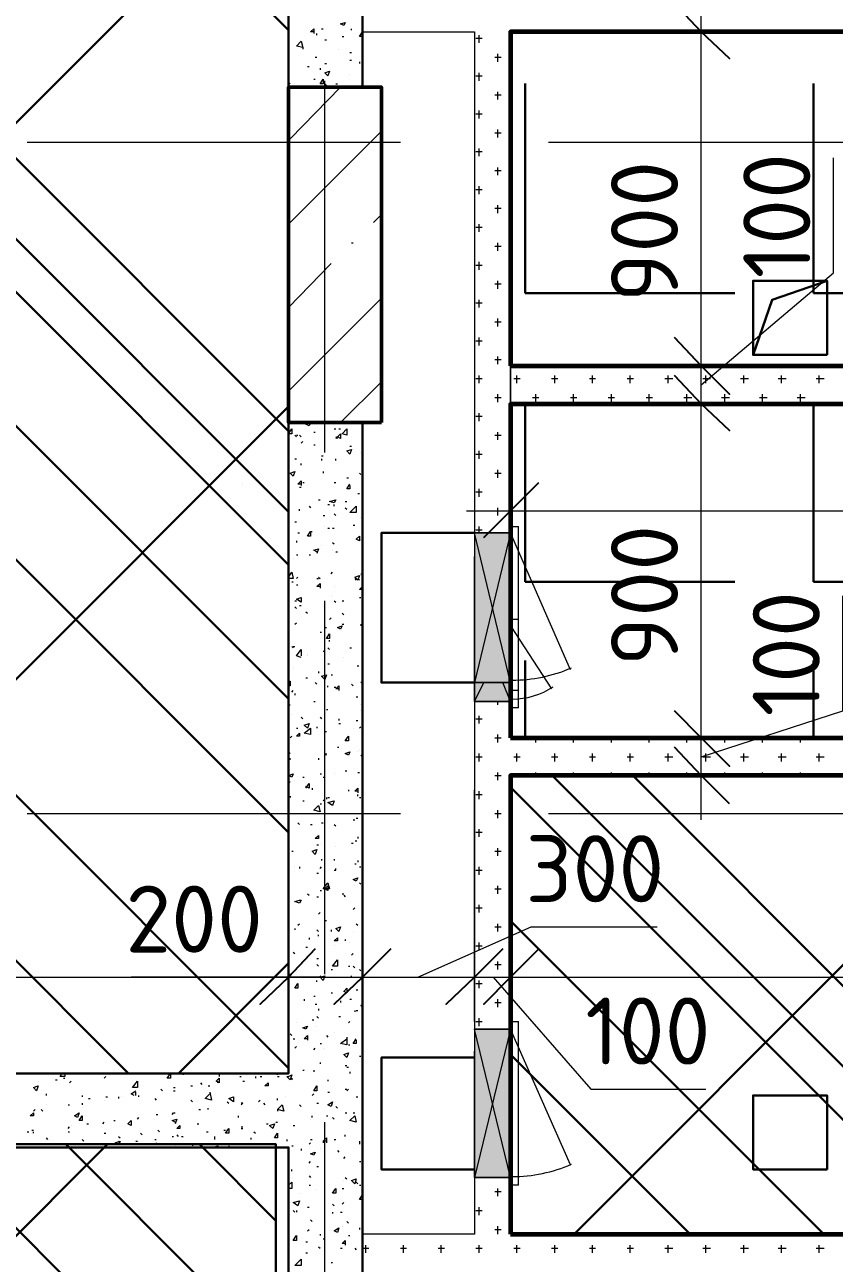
# Model space of a CAD drawing. Header units: millimetres. Extents: x -84737 to 172119, y -43083 to 59399.
# Drawn here: x 41299 to 43475, y 51668 to 54995 of the extents above; entities that cross this region are included whole.
import ezdxf

# ---------------------------------------------------------------- set-up
doc = ezdxf.new("R2010")
doc.units = ezdxf.units.MM
for name, color, linetype, lineweight in [('10) Плитка КР-3 300х300', 40, 'Continuous', 30), ('14) Плитка стены СТ-5.1', 3, 'Continuous', 60), ('19) Краска ПТ-5 потолок', 161, 'Continuous', 30), ('22) Шпакл. баз. фин. Потолок', 102, 'Continuous', 30), ('4) Плинтус ПЛ-3', 3, 'Continuous', 30)]:
    doc.layers.add(name, color=color, linetype=linetype, lineweight=lineweight)
for name, color, linetype in [('PDF _Несущие колонны', 7, 'Continuous'), ('PDF _Обобщенные модели', 7, 'Continuous'), ('PDF _Обозначения', 7, 'Continuous'), ('PDF _Окна', 7, 'Continuous'), ('PDF _Оси', 7, 'Continuous'), ('PDF _Перекрытия', 7, 'Continuous'), ('PDF _Размеры-100', 7, 'Continuous'), ('PDF _Стены', 7, 'Continuous'), ('PDF _Текст', 7, 'Continuous'), ('PDF _Элементы узлов', 7, 'Continuous')]:
    doc.layers.add(name, color=color, linetype=linetype)
doc.styles.add('PDF ISOCPEUR', font='isocpeur.ttf')

msp = doc.modelspace()

# ---------------------------------------------------------------- hatches: boundary and pattern name
at = {"layer": '10) Плитка КР-3 300х300'}
h = msp.add_hatch(dxfattribs=at)
h.set_pattern_fill('ANGLE', color=256, scale=111)
h.set_pattern_definition([(0, (0, 0), (0, 775.335), [563.88, -211.455]), (90, (0, 0), (-775.335, 5e-14), [563.88, -211.455])])
h.paths.add_polyline_path([(50846.7, 49168.5), (50486.9, 49168.5), (50486.9, 49930.4), (49758.8, 49930.4), (49758.8, 49130.4), (49225.4, 49130.4), (49225.4, 49930.4), (48107.8, 49930.4), (48107.8, 49778.1), (47307.8, 49778.1), (47307.8, 48110.2), (50846.7, 48110.2)])
h.paths.add_polyline_path([(50516.5, 54578.5), (47646.4, 54578.5), (47646.4, 53079.9), (50516.5, 53079.9)])
h.paths.add_polyline_path([(50846.7, 56678.2), (47646.4, 56678.2), (47646.4, 54680.1), (50846.7, 54680.1)])
h.paths.add_polyline_path([(47544.8, 56678.2), (42206.8, 56678.2), (42206.8, 55078), (44907.6, 55078), (44903.3, 53079.9), (46964.9, 53079.9), (46964.9, 54057.8), (47544.8, 54057.8)])
h.paths.add_polyline_path([(44806, 54976.4), (42604.7, 54976.4), (42604.7, 54079), (44806, 54079)], flags=17)
h.paths.add_polyline_path([(44806, 53976.5), (42604.7, 53976.5), (42604.7, 53079.9), (44806, 53079.9)], flags=17)
at = {"layer": '19) Краска ПТ-5 потолок'}
h = msp.add_hatch(dxfattribs=at)
h.set_pattern_fill('ANSI34', color=256, scale=80, angle=90)
h.paths.add_polyline_path([(39497.7, 52178.3), (42007.8, 52178.3), (42007.8, 56678.2), (39497.7, 56678.2)])
h = msp.add_hatch(dxfattribs=at)
h.set_pattern_fill('ANSI34', color=256, scale=80, angle=90)
h.paths.add_polyline_path([(42604.7, 51746.5), (45208.1, 51746.5), (45208.1, 52978.3), (42604.7, 52978.3)])
h = msp.add_hatch(dxfattribs=at)
h.set_pattern_fill('ANSI34', color=256, scale=80, angle=90)
h.paths.add_polyline_path([(39506, 49977), (41974, 49977), (41974, 51987.8), (39506, 51987.8)])
at = {"layer": '22) Шпакл. баз. фин. Потолок'}
h = msp.add_hatch(dxfattribs=at)
h.set_pattern_fill('ANSI37', color=256, scale=333)
h.paths.add_polyline_path([(39497.7, 52178.3), (42007.8, 52178.3), (42007.8, 56678.2), (39497.7, 56678.2)])
h = msp.add_hatch(dxfattribs=at)
h.set_pattern_fill('ANSI37', color=256, scale=333)
h.paths.add_polyline_path([(42604.7, 51746.5), (45208.1, 51746.5), (45208.1, 52978.3), (42604.7, 52978.3)])
h = msp.add_hatch(dxfattribs=at)
h.set_pattern_fill('ANSI37', color=256, scale=333)
h.paths.add_polyline_path([(39506, 49977), (41974, 49977), (41974, 51987.8), (39506, 51987.8)])

# ---------------------------------------------------------------- linework, layer by layer
at = {"layer": '10) Плитка КР-3 300х300'}
for points in [[(42604.7, 54079), (44806, 54079), (44806, 54976.4), (42604.7, 54976.4)], [(44806, 53976.5), (42604.7, 53976.5), (42604.7, 53079.9), (44806, 53079.9)]]:
    msp.add_lwpolyline(points, close=True, dxfattribs=at)
at = {"layer": '14) Плитка стены СТ-5.1'}
for points in [[(42604.7, 54079), (44806, 54079), (44806, 54976.4), (42604.7, 54976.4)], [(42604.7, 53079.9), (44806, 53079.9), (44806, 53976.5), (42604.7, 53976.5)], [(42604.7, 51746.5), (45208.1, 51746.5), (45208.1, 52978.3), (42604.7, 52978.3)]]:
    msp.add_lwpolyline(points, close=True, dxfattribs=at)
at = {"layer": '19) Краска ПТ-5 потолок'}
for points in [[(39497.7, 52178.3), (42007.8, 52178.3), (42007.8, 56678.2), (39497.7, 56678.2)], [(39506, 49977), (41974, 49977), (41974, 51987.8), (39506, 51987.8)]]:
    msp.add_lwpolyline(points, close=True, dxfattribs=at)
at = {"layer": '4) Плинтус ПЛ-3'}
for points in [[(44806, 54917.1), (44806, 54976.4), (42604.7, 54976.4), (42604.7, 54079), (44806, 54079), (44806, 54167.9)], [(44806, 53918.1), (44806, 53977.4), (42604.7, 53977.4), (42604.7, 53079.9), (44806, 53079.9), (44806, 53168.8)]]:
    msp.add_lwpolyline(points, dxfattribs=at)
at = {"layer": 'PDF _Несущие колонны', "lineweight": 50}
msp.add_lwpolyline([(42257.6, 53926.6), (42257.6, 54828.2), (42007.8, 54828.2), (42007.8, 53926.6)], close=True, dxfattribs=at)
at = {"layer": 'PDF _Несущие колонны', "lineweight": 9}
for points in [[(42012.1, 54688.6), (42147.5, 54828.2)], [(42007.8, 54460), (42257.6, 54709.7)], [(42236.4, 54464.2), (42257.6, 54485.4)], [(42177.2, 54409.2), (42181.4, 54409.2)], [(42007.8, 54235.6), (42122.1, 54354.1)], [(42007.8, 54011.2), (42257.6, 54261)], [(42147.5, 53926.6), (42257.6, 54036.6)]]:
    msp.add_lwpolyline(points, dxfattribs=at)
at = {"layer": 'PDF _Обобщенные модели', "lineweight": 30}
msp.add_lwpolyline([(43256.6, 54108.6), (43307.4, 54256.8), (43455.6, 54307.6)], dxfattribs=at)
at = {"layer": 'PDF _Обозначения', "lineweight": 9}
msp.add_lwpolyline([(41885.1, 53761.5), (41885.1, 53761.5)], dxfattribs=at)
at = {"layer": 'PDF _Окна', "color": 8, "true_color": 0x808080, "transparency": 33554559}
for points in [[(42507.3, 53630.3), (42507.3, 53228.1), (42604.7, 53630.3)], [(42507.3, 53228.1), (42604.7, 53630.3), (42604.7, 53228.1)], [(42507.3, 53228.1), (42507.3, 53177.3), (42604.7, 53228.1)], [(42507.3, 53177.3), (42604.7, 53228.1), (42604.7, 53177.3)], [(42507.3, 52296.8), (42507.3, 51898.9), (42604.7, 52296.8)], [(42507.3, 51898.9), (42604.7, 52296.8), (42604.7, 51898.9)]]:
    msp.add_solid(points, dxfattribs=at)
at = {"layer": 'PDF _Оси', "lineweight": 9}
for points in [[(42105.2, 53846.1), (42105.2, 54845.2)], [(41305.1, 54680.1), (42308.4, 54680.1)], [(42507.3, 54680.1), (42507.3, 54680.1)], [(42706.3, 54680.1), (43705.3, 54680.1)], [(42105.2, 53647.2), (42105.2, 53647.2)], [(42105.2, 52445), (42105.2, 53448.2)], [(41305.1, 52876.7), (42308.4, 52876.7)], [(42507.3, 52876.7), (42507.3, 52876.7)], [(42706.3, 52876.7), (43705.3, 52876.7)], [(42105.2, 52246), (42105.2, 52246)], [(42105.2, 51048), (42105.2, 52047)]]:
    msp.add_lwpolyline(points, dxfattribs=at)
at = {"layer": 'PDF _Перекрытия', "lineweight": 30}
for points in [[(43455.6, 54108.6), (43256.6, 54108.6), (43256.6, 54307.6), (43455.6, 54307.6)], [(43455.6, 51920), (43455.6, 52119), (43256.6, 52119), (43256.6, 51920)]]:
    msp.add_lwpolyline(points, close=True, dxfattribs=at)
for points in [[(42507.3, 53228.1), (42257.6, 53228.1), (42257.6, 53630.3), (42507.3, 53630.3)], [(42507.3, 51920), (42257.6, 51920), (42257.6, 52220.6), (42507.3, 52220.6)]]:
    msp.add_lwpolyline(points, dxfattribs=at)
at = {"layer": 'PDF _Размеры-100', "lineweight": 9}
for points in [[(43116.9, 52859.8), (43116.9, 53079.9), (43116.9, 53977.4), (43116.9, 54079), (43116.9, 54976.4), (43116.9, 55078), (42617.4, 55078), (43239.7, 55078), (42617.4, 55078), (43116.9, 55078), (43116.9, 56796.7)], [(43116.9, 54028.2), (43472.5, 54328.7), (43472.5, 54637.8)], [(42604.7, 53571), (42604.7, 54189), (42604.7, 53689.5)], [(42486.2, 53689.5), (44924.5, 53689.5)], [(43116.9, 53029.1), (43497.9, 53151.9), (43497.9, 53460.9)], [(43239.7, 52978.3), (42617.4, 52978.3), (43116.9, 52978.3)], [(39387.5, 52436.5), (42007.8, 52436.5), (42206.8, 52436.5), (42507.3, 52436.5), (42604.7, 52436.5), (42604.7, 52940.2), (42604.7, 52318), (42604.7, 52940.2), (42604.7, 52436.5), (45326.6, 52436.5)], [(42354.9, 52436.5), (42659.7, 52572), (42998.4, 52572)], [(42105.2, 52436.5), (41923.2, 52436.5), (41584.5, 52436.5)], [(42558.1, 52436.5), (42820.6, 52135.9), (43129.6, 52135.9)]]:
    msp.add_lwpolyline(points, dxfattribs=at)
at = {"layer": 'PDF _Размеры-100', "lineweight": 25}
for points in [[(43045, 55052.6), (43116.9, 54976.4), (43193.1, 54904.4), (43116.9, 54976.4)], [(43045, 54155.2), (43116.9, 54079), (43193.1, 54002.8), (43116.9, 54079)], [(43045, 54053.6), (43116.9, 53977.4), (43193.1, 53905.4), (43116.9, 53977.4)], [(43045, 53151.9), (43116.9, 53079.9), (43193.1, 53003.7), (43116.9, 53079.9)], [(42079.8, 52512.7), (42007.8, 52436.5), (41931.6, 52364.5), (42007.8, 52436.5)], [(42283, 52512.7), (42206.8, 52436.5), (42130.6, 52364.5), (42206.8, 52436.5)], [(42583.5, 52512.7), (42507.3, 52436.5), (42431.1, 52364.5), (42507.3, 52436.5)], [(42680.9, 52512.7), (42604.7, 52436.5), (42532.7, 52364.5), (42604.7, 52436.5)]]:
    msp.add_lwpolyline(points, close=True, dxfattribs=at)
at = {"layer": 'PDF _Размеры-100', "lineweight": 9}
for points in [[(43116.9, 54976.4), (42617.4, 54976.4), (43239.7, 54976.4), (42617.4, 54976.4)], [(43116.9, 54079), (42774, 54079), (43239.7, 54079), (42774, 54079)], [(43116.9, 53977.4), (42833.3, 53977.4), (43239.7, 53977.4), (42833.3, 53977.4)], [(43116.9, 53079.9), (42833.3, 53079.9), (43239.7, 53079.9), (42833.3, 53079.9)], [(42007.8, 52436.5), (42007.8, 52940.2), (42007.8, 52318), (42007.8, 52940.2)], [(42206.8, 52436.5), (42206.8, 52940.2), (42206.8, 52318), (42206.8, 52940.2)], [(42507.3, 52436.5), (42507.3, 52940.2), (42507.3, 52318), (42507.3, 52940.2)]]:
    msp.add_lwpolyline(points, close=True, dxfattribs=at)
at = {"layer": 'PDF _Размеры-100', "lineweight": 25}
for points in [[(42532.7, 53617.6), (42604.7, 53689.5), (42680.9, 53765.7)], [(43193.1, 52902.1), (43116.9, 52978.3), (43045, 53054.5)]]:
    msp.add_lwpolyline(points, dxfattribs=at)
at = {"layer": 'PDF _Стены', "lineweight": 30}
for points in [[(42007.8, 56610.4), (42007.8, 54828.2), (42206.8, 54828.2), (42206.8, 56610.4)], [(39506, 51979.3), (42007.8, 51979.3), (42007.8, 50679.7), (42206.8, 50679.7), (42206.8, 53926.6), (42007.8, 53926.6), (42007.8, 52178.3), (39506, 52178.3)]]:
    msp.add_lwpolyline(points, dxfattribs=at)
at = {"layer": 'PDF _Стены', "lineweight": 9}
for points in [[(42160.2, 55001.8), (42156, 54993.3), (42147.5, 54997.6)], [(42045.9, 54934.1), (42029, 54938.3), (42041.7, 54951)], [(42117.9, 54870.6), (42113.7, 54857.9), (42105.2, 54866.3)], [(42101, 54849.4), (42101, 54836.7), (42092.5, 54836.7)], [(42016.3, 53909.6), (42016.3, 53896.9), (42007.8, 53896.9)], [(42067.1, 53926.6), (42062.9, 53918.1), (42054.4, 53922.3)], [(42151.8, 53896.9), (42164.5, 53909.6), (42164.5, 53892.7)], [(42147.5, 53896.9), (42147.5, 53884.2), (42139.1, 53888.5)], [(42177.2, 53854.6), (42172.9, 53841.9), (42164.5, 53850.4)], [(42024.8, 53795.3), (42020.5, 53782.7), (42012.1, 53791.1)], [(42134.8, 53719.2), (42130.6, 53710.7), (42117.9, 53714.9)], [(42189.9, 53685.3), (42172.9, 53685.3), (42189.9, 53702.2)], [(42067.1, 53634.5), (42067.1, 53621.8), (42058.6, 53621.8)], [(42198.3, 53621.8), (42198.3, 53609.1), (42189.9, 53613.3)], [(42198.3, 53516), (42194.1, 53503.3), (42185.6, 53511.7)], [(42041.7, 53456.7), (42041.7, 53444), (42029, 53452.5)], [(42151.8, 53380.5), (42147.5, 53372), (42139.1, 53376.3)], [(42117.9, 53359.3), (42117.9, 53346.6), (42109.4, 53346.6)], [(42109.4, 53249.3), (42105.2, 53236.6), (42096.7, 53245)], [(42062.9, 53118), (42058.6, 53105.3), (42050.2, 53113.8)], [(42067.1, 53088.4), (42050.2, 53092.6), (42067.1, 53105.3)], [(42037.5, 53092.6), (42037.5, 53084.2), (42029, 53084.2)], [(42168.7, 53084.2), (42168.7, 53071.5), (42160.2, 53071.5)], [(42172.9, 53041.8), (42168.7, 53033.4), (42160.2, 53037.6)], [(42020.5, 52982.6), (42016.3, 52974.1), (42007.8, 52978.3)], [(42130.6, 52910.6), (42126.4, 52897.9), (42113.7, 52906.4)], [(42092.5, 52881), (42075.6, 52885.2), (42088.3, 52897.9)], [(42088.3, 52817.5), (42088.3, 52809), (42079.8, 52809)], [(42084, 52779.4), (42079.8, 52766.7), (42071.3, 52775.2)], [(42117.9, 52673.6), (42101, 52673.6), (42113.7, 52690.5)], [(42113.7, 52682), (42113.7, 52669.3), (42105.2, 52673.6)], [(42194.1, 52703.2), (42189.9, 52694.7), (42181.4, 52699)], [(42041.7, 52643.9), (42037.5, 52635.5), (42024.8, 52639.7), (42037.5, 52643.9)], [(42147.5, 52572), (42143.3, 52559.3), (42134.8, 52567.7)], [(42139.1, 52542.3), (42139.1, 52533.9), (42130.6, 52533.9)], [(42139.1, 52466.1), (42126.4, 52466.1), (42139.1, 52483.1)], [(42105.2, 52440.7), (42101, 52428), (42092.5, 52436.5)], [(42033.2, 52419.6), (42033.2, 52406.9), (42024.8, 52406.9)], [(42164.5, 52406.9), (42164.5, 52394.2), (42156, 52398.4)], [(42058.6, 52305.3), (42054.4, 52296.8), (42045.9, 52301)], [(42168.7, 52233.3), (42164.5, 52220.6), (42156, 52229.1)], [(41690.3, 52178.3), (41690.3, 52165.6), (41681.9, 52165.6)], [(42007.8, 52165.6), (42003.6, 52169.8), (42007.8, 52169.8), (42016.3, 52174), (42012.1, 52161.3)], [(41334.7, 52144.4), (41330.5, 52131.7), (41322, 52140.2)], [(41601.4, 52140.2), (41588.7, 52140.2), (41601.4, 52157.1)], [(41821.6, 52165.6), (41821.6, 52152.9), (41813.1, 52157.1)], [(41952.8, 52152.9), (41952.8, 52144.4), (41944.3, 52144.4)], [(42084, 52144.4), (42084, 52131.7), (42075.6, 52131.7)], [(41859.7, 52114.8), (41859.7, 52102.1), (41847, 52110.5)], [(41322, 52072.4), (41322, 52064), (41313.6, 52064)], [(41444.8, 52072.4), (41440.6, 52059.7), (41432.1, 52064)], [(41995.1, 52076.7), (41978.2, 52080.9), (41990.9, 52093.6)], [(42126.4, 52102.1), (42122.1, 52089.4), (42113.7, 52093.6)], [(41453.3, 52064), (41453.3, 52051.3), (41444.8, 52051.3)], [(41584.5, 52051.3), (41584.5, 52038.6), (41576, 52042.8)], [(41969.7, 52042.8), (41965.5, 52030.1), (41957, 52038.6)], [(42189.9, 52047), (42172.9, 52051.3), (42185.6, 52064)], [(41715.7, 52038.6), (41715.7, 52030.1), (41707.3, 52030.1)], [(41847, 52030.1), (41847, 52017.4), (41838.5, 52017.4)], [(41978.2, 52017.4), (41978.2, 52004.7), (41969.7, 52004.7)], [(41554.9, 51996.2), (41550.6, 51987.8), (41542.2, 51992)], [(42079.8, 51966.6), (42075.6, 51958.1), (42067.1, 51962.4)], [(42189.9, 51894.6), (42185.6, 51881.9), (42177.2, 51890.4)], [(42134.8, 51869.2), (42134.8, 51856.5), (42126.4, 51856.5)], [(42037.5, 51835.4), (42033.2, 51822.7), (42020.5, 51831.2)], [(42029, 51742.3), (42029, 51729.6), (42020.5, 51729.6)], [(42143.3, 51763.4), (42139.1, 51750.7), (42130.6, 51755)], [(42041.7, 51661.8), (42024.8, 51661.8), (42041.7, 51678.8)]]:
    msp.add_lwpolyline(points, close=True, dxfattribs=at)
for points in [[(42075.6, 54976.4), (42067.1, 54976.4), (42075.6, 54984.9), (42075.6, 54972.2)], [(42084, 54967.9), (42084, 54972.2)], [(42096.7, 54984.9), (42101, 54984.9)], [(42177.2, 54980.6), (42177.2, 54984.9)], [(42206.8, 54963.7), (42198.3, 54963.7), (42206.8, 54976.4)], [(42206.8, 54972.2), (42206.8, 54972.2)], [(42520, 54946.8), (42520, 54967.9)], [(42007.8, 54942.5), (42007.8, 54942.5)], [(42007.8, 54938.3), (42007.8, 54942.5)], [(42045.9, 54934.1), (42045.9, 54929.8)], [(42105.2, 54955.2), (42109.4, 54955.2)], [(42151.8, 54963.7), (42156, 54963.7)], [(42511.6, 54959.5), (42528.5, 54959.5)], [(42079.8, 54908.7), (42084, 54908.7)], [(42143.3, 54929.8), (42143.3, 54929.8)], [(42172.9, 54921.4), (42177.2, 54921.4)], [(42562.4, 54908.7), (42579.3, 54908.7)], [(42570.8, 54896), (42570.8, 54917.1)], [(42058.6, 54883.3), (42062.9, 54883.3)], [(42092.5, 54879), (42092.5, 54874.8)], [(42105.2, 54891.7), (42109.4, 54891.7)], [(42172.9, 54900.2), (42177.2, 54900.2)], [(42198.3, 54896), (42198.3, 54891.7)], [(42007.8, 54840.9), (42012.1, 54836.7)], [(42075.6, 54849.4), (42079.8, 54849.4)], [(42105.2, 54836.7), (42109.4, 54832.5)], [(42134.8, 54836.7), (42139.1, 54836.7)], [(42172.9, 54862.1), (42172.9, 54862.1)], [(42511.6, 54857.9), (42528.5, 54857.9)], [(42520, 54845.2), (42520, 54866.3)], [(42202.5, 54832.5), (42206.8, 54828.2)], [(42562.4, 54807.1), (42579.3, 54807.1)], [(42570.8, 54794.4), (42570.8, 54815.5)], [(42511.6, 54756.3), (42528.5, 54756.3)], [(42520, 54743.6), (42520, 54764.7)], [(42562.4, 54705.5), (42579.3, 54705.5)], [(42570.8, 54692.8), (42570.8, 54714)], [(42511.6, 54654.7), (42528.5, 54654.7)], [(42520, 54642), (42520, 54663.2)], [(42562.4, 54603.9), (42579.3, 54603.9)], [(42570.8, 54591.2), (42570.8, 54612.4)], [(42511.6, 54553.1), (42528.5, 54553.1)], [(42520, 54540.4), (42520, 54561.6)], [(42562.4, 54502.3), (42579.3, 54502.3)], [(42570.8, 54489.6), (42570.8, 54510.8)], [(42511.6, 54451.5), (42528.5, 54451.5)], [(42520, 54438.8), (42520, 54460)], [(42570.8, 54388), (42570.8, 54409.2)], [(42562.4, 54400.7), (42579.3, 54400.7)], [(42511.6, 54349.9), (42528.5, 54349.9)], [(42520, 54337.2), (42520, 54358.4)], [(42570.8, 54286.4), (42570.8, 54307.6)], [(42562.4, 54299.1), (42579.3, 54299.1)], [(42511.6, 54248.3), (42528.5, 54248.3)], [(42520, 54235.6), (42520, 54256.8)], [(42570.8, 54184.8), (42570.8, 54206)], [(42562.4, 54197.5), (42579.3, 54197.5)], [(42511.6, 54146.7), (42528.5, 54146.7)], [(42520, 54134), (42520, 54155.2)], [(42570.8, 54083.2), (42570.8, 54104.4)], [(42562.4, 54095.9), (42579.3, 54095.9)], [(42511.6, 54045.1), (42528.5, 54045.1)], [(42520, 54032.4), (42520, 54053.6)], [(42613.2, 54045.1), (42630.1, 54045.1)], [(42621.6, 54032.4), (42621.6, 54053.6)], [(42714.8, 54045.1), (42731.7, 54045.1)], [(42723.2, 54032.4), (42723.2, 54053.6)], [(42816.4, 54045.1), (42833.3, 54045.1)], [(42824.8, 54032.4), (42824.8, 54053.6)], [(42918, 54045.1), (42934.9, 54045.1)], [(42926.4, 54032.4), (42926.4, 54053.6)], [(43019.6, 54045.1), (43040.7, 54045.1)], [(43028, 54032.4), (43028, 54053.6)], [(43121.2, 54045.1), (43142.3, 54045.1)], [(43129.6, 54032.4), (43129.6, 54053.6)], [(43222.7, 54045.1), (43243.9, 54045.1)], [(43231.2, 54032.4), (43231.2, 54053.6)], [(43324.3, 54045.1), (43345.5, 54045.1)], [(43332.8, 54032.4), (43332.8, 54053.6)], [(43425.9, 54045.1), (43447.1, 54045.1)], [(43434.4, 54032.4), (43434.4, 54053.6)], [(42570.8, 53981.6), (42570.8, 54002.8)], [(42672.4, 53981.6), (42672.4, 54002.8)], [(42774, 53981.6), (42774, 54002.8)], [(42875.6, 53981.6), (42875.6, 54002.8)], [(42977.2, 53981.6), (42977.2, 54002.8)], [(43078.8, 53981.6), (43078.8, 54002.8)], [(43180.4, 53981.6), (43180.4, 54002.8)], [(43282, 53981.6), (43282, 54002.8)], [(43383.6, 53981.6), (43383.6, 54002.8)], [(42562.4, 53994.3), (42579.3, 53994.3)], [(42664, 53994.3), (42680.9, 53994.3)], [(42765.6, 53994.3), (42782.5, 53994.3)], [(42867.2, 53994.3), (42884.1, 53994.3)], [(42968.8, 53994.3), (42985.7, 53994.3)], [(43070.4, 53994.3), (43091.5, 53994.3)], [(43171.9, 53994.3), (43193.1, 53994.3)], [(43273.5, 53994.3), (43294.7, 53994.3)], [(43375.1, 53994.3), (43396.3, 53994.3)], [(42511.6, 53943.5), (42528.5, 53943.5)], [(42520, 53930.8), (42520, 53952)], [(42130.6, 53909.6), (42134.8, 53909.6)], [(42143.3, 53909.6), (42147.5, 53909.6)], [(42024.8, 53892.7), (42029, 53888.5)], [(42029, 53892.7), (42033.2, 53892.7)], [(42037.5, 53892.7), (42041.7, 53888.5)], [(42041.7, 53871.5), (42045.9, 53875.8)], [(42075.6, 53901.2), (42079.8, 53901.2)], [(42134.8, 53884.2), (42139.1, 53888.5)], [(42134.8, 53888.5), (42139.1, 53884.2)], [(42562.4, 53892.7), (42579.3, 53892.7)], [(42570.8, 53880), (42570.8, 53901.2)], [(42075.6, 53867.3), (42079.8, 53867.3)], [(42096.7, 53837.7), (42101, 53837.7)], [(42172.9, 53863.1), (42177.2, 53863.1)], [(42202.5, 53846.1), (42202.5, 53846.1)], [(42511.6, 53841.9), (42528.5, 53841.9)], [(42520, 53829.2), (42520, 53850.4)], [(42024.8, 53829.2), (42029, 53829.2)], [(42041.7, 53812.3), (42041.7, 53816.5)], [(42096.7, 53829.2), (42096.7, 53825)], [(42134.8, 53825), (42134.8, 53829.2)], [(42041.7, 53761.5), (42033.2, 53761.5), (42041.7, 53770), (42041.7, 53757.3)], [(42101, 53795.3), (42101, 53791.1)], [(42164.5, 53778.4), (42168.7, 53778.4)], [(42198.3, 53791.1), (42202.5, 53786.9)], [(42562.4, 53791.1), (42579.3, 53791.1)], [(42570.8, 53778.4), (42570.8, 53799.6)], [(42037.5, 53753), (42041.7, 53753)], [(42045.9, 53765.7), (42050.2, 53765.7)], [(42130.6, 53765.7), (42134.8, 53765.7)], [(42172.9, 53757.3), (42172.9, 53748.8), (42164.5, 53748.8), (42172.9, 53761.5)], [(42194.1, 53736.1), (42198.3, 53736.1)], [(42511.6, 53740.3), (42528.5, 53740.3)], [(42520, 53727.6), (42520, 53748.8)], [(42088.3, 53719.2), (42092.5, 53719.2)], [(42113.7, 53706.5), (42117.9, 53706.5)], [(42130.6, 53702.2), (42130.6, 53706.5)], [(42160.2, 53714.9), (42164.5, 53714.9)], [(42007.8, 53681.1), (42007.8, 53681.1)], [(42037.5, 53689.5), (42037.5, 53693.8)], [(42062.9, 53702.2), (42067.1, 53698)], [(42101, 53676.8), (42105.2, 53676.8)], [(42130.6, 53681.1), (42134.8, 53676.8)], [(42160.2, 53698), (42164.5, 53693.8)], [(42202.5, 53672.6), (42202.5, 53672.6)], [(42562.4, 53689.5), (42579.3, 53689.5)], [(42570.8, 53676.8), (42570.8, 53698)], [(42024.8, 53659.9), (42029, 53659.9)], [(42113.7, 53643), (42117.9, 53643)], [(42126.4, 53643), (42130.6, 53643)], [(42181.4, 53651.4), (42185.6, 53651.4)], [(42511.6, 53638.7), (42528.5, 53638.7)], [(42520, 53630.3), (42520, 53647.2)], [(42029, 53609.1), (42029, 53604.9)], [(42033.2, 53630.3), (42037.5, 53630.3)], [(42067.1, 53634.5), (42071.3, 53634.5)], [(42126.4, 53604.9), (42130.6, 53600.6)], [(42202.5, 53613.3), (42202.5, 53613.3)], [(42029, 53571), (42033.2, 53571)], [(42062.9, 53571), (42067.1, 53571)], [(42084, 53579.5), (42075.6, 53583.7), (42088.3, 53587.9), (42084, 53575.2)], [(42096.7, 53596.4), (42096.7, 53596.4)], [(42126.4, 53583.7), (42126.4, 53583.7)], [(42134.8, 53579.5), (42139.1, 53579.5)], [(42020.5, 53562.5), (42020.5, 53562.5)], [(42007.8, 53511.7), (42016.3, 53524.4), (42020.5, 53507.5), (42007.8, 53507.5)], [(42029, 53507.5), (42033.2, 53511.7)], [(42084, 53507.5), (42088.3, 53507.5)], [(42088.3, 53511.7), (42092.5, 53507.5)], [(42122.1, 53520.2), (42126.4, 53524.4)], [(42185.6, 53507.5), (42189.9, 53503.3)], [(42194.1, 53507.5), (42198.3, 53503.3)], [(42202.5, 53520.2), (42206.8, 53520.2)], [(42016.3, 53499), (42020.5, 53499)], [(42029, 53490.6), (42033.2, 53490.6)], [(42092.5, 53486.3), (42084, 53486.3), (42092.5, 53494.8), (42092.5, 53482.1)], [(42088.3, 53486.3), (42088.3, 53486.3)], [(42130.6, 53486.3), (42130.6, 53486.3)], [(42206.8, 53477.9), (42198.3, 53477.9), (42206.8, 53486.3)], [(42024.8, 53448.2), (42029, 53448.2)], [(42122.1, 53460.9), (42122.1, 53460.9)], [(42130.6, 53448.2), (42134.8, 53444)], [(42151.8, 53448.2), (42156, 53448.2)], [(42198.3, 53456.7), (42202.5, 53456.7)], [(42024.8, 53431.3), (42029, 53427.1)], [(42037.5, 53435.5), (42041.7, 53435.5)], [(42054.4, 53418.6), (42058.6, 53414.4)], [(42151.8, 53414.4), (42156, 53410.1)], [(42024.8, 53384.7), (42029, 53389)], [(42105.2, 53376.3), (42109.4, 53376.3)], [(42117.9, 53397.4), (42122.1, 53401.7)], [(42151.8, 53384.7), (42156, 53384.7)], [(42202.5, 53384.7), (42202.5, 53380.5)], [(42092.5, 53363.6), (42096.7, 53363.6)], [(42117.9, 53338.2), (42117.9, 53342.4)], [(42016.3, 53325.5), (42020.5, 53321.2)], [(42020.5, 53325.5), (42024.8, 53325.5)], [(42041.7, 53295.8), (42029, 53300.1), (42041.7, 53317), (42041.7, 53300.1)], [(42058.6, 53304.3), (42058.6, 53304.3)], [(42101, 53312.8), (42105.2, 53312.8)], [(42113.7, 53321.2), (42117.9, 53317)], [(42172.9, 53321.2), (42177.2, 53321.2)], [(42058.6, 53300.1), (42058.6, 53300.1)], [(42113.7, 53278.9), (42117.9, 53278.9)], [(42156, 53295.8), (42156, 53295.8)], [(42194.1, 53274.7), (42194.1, 53270.4)], [(42206.8, 53287.4), (42206.8, 53287.4)], [(42020.5, 53266.2), (42020.5, 53266.2)], [(42054.4, 53240.8), (42058.6, 53240.8)], [(42088.3, 53257.7), (42088.3, 53253.5)], [(42122.1, 53249.3), (42126.4, 53249.3)], [(42007.8, 53228.1), (42012.1, 53232.3), (42012.1, 53219.6), (42007.8, 53219.6)], [(42007.8, 53232.3), (42012.1, 53232.3)], [(42016.3, 53202.7), (42020.5, 53206.9)], [(42079.8, 53228.1), (42084, 53223.9)], [(42113.7, 53215.4), (42113.7, 53219.6)], [(42130.6, 53215.4), (42134.8, 53215.4)], [(42143.3, 53211.2), (42134.8, 53211.2), (42143.3, 53219.6), (42143.3, 53206.9)], [(42177.2, 53223.9), (42181.4, 53219.6)], [(42202.5, 53228.1), (42206.8, 53232.3)], [(42024.8, 53198.5), (42024.8, 53194.2)], [(42075.6, 53177.3), (42079.8, 53177.3)], [(42189.9, 53190), (42194.1, 53190)], [(42206.8, 53173.1), (42206.8, 53173.1)], [(42206.8, 53173.1), (42206.8, 53168.8)], [(42570.8, 53168.8), (42570.8, 53177.3)], [(42007.8, 53168.8), (42012.1, 53168.8)], [(42016.3, 53143.4), (42016.3, 53143.4)], [(42109.4, 53156.1), (42113.7, 53156.1)], [(42202.5, 53168.8), (42202.5, 53168.8)], [(42202.5, 53151.9), (42202.5, 53151.9)], [(42520, 53118), (42520, 53139.2)], [(42029, 53105.3), (42033.2, 53105.3)], [(42041.7, 53135), (42045.9, 53130.7)], [(42084, 53109.6), (42084, 53105.3)], [(42092.5, 53135), (42096.7, 53130.7)], [(42143.3, 53130.7), (42143.3, 53126.5)], [(42143.3, 53118), (42147.5, 53118)], [(42181.4, 53105.3), (42181.4, 53105.3)], [(42189.9, 53126.5), (42194.1, 53126.5)], [(42198.3, 53105.3), (42202.5, 53109.6)], [(42511.6, 53130.7), (42528.5, 53130.7)], [(42012.1, 53079.9), (42016.3, 53084.2)], [(42105.2, 53096.9), (42109.4, 53096.9)], [(42562.4, 53079.9), (42579.3, 53079.9)], [(42570.8, 53067.2), (42570.8, 53088.4)], [(42672.4, 53067.2), (42672.4, 53079.9)], [(42774, 53067.2), (42774, 53079.9)], [(42875.6, 53067.2), (42875.6, 53079.9)], [(42977.2, 53067.2), (42977.2, 53079.9)], [(43078.8, 53067.2), (43078.8, 53079.9)], [(43180.4, 53067.2), (43180.4, 53079.9)], [(43282, 53067.2), (43282, 53079.9)], [(43383.6, 53067.2), (43383.6, 53079.9)], [(42007.8, 53041.8), (42012.1, 53037.6)], [(42096.7, 53046.1), (42096.7, 53046.1)], [(42105.2, 53033.4), (42109.4, 53037.6)], [(42105.2, 53037.6), (42109.4, 53033.4)], [(42139.1, 53054.5), (42143.3, 53054.5)], [(42194.1, 53041.8), (42194.1, 53041.8)], [(42198.3, 53046.1), (42198.3, 53046.1)], [(42520, 53016.4), (42520, 53037.6)], [(42621.6, 53016.4), (42621.6, 53037.6)], [(42723.2, 53016.4), (42723.2, 53037.6)], [(42824.8, 53016.4), (42824.8, 53037.6)], [(42926.4, 53016.4), (42926.4, 53037.6)], [(43028, 53016.4), (43028, 53037.6)], [(43129.6, 53016.4), (43129.6, 53037.6)], [(43231.2, 53016.4), (43231.2, 53037.6)], [(43332.8, 53016.4), (43332.8, 53037.6)], [(43434.4, 53016.4), (43434.4, 53037.6)], [(42012.1, 53020.7), (42012.1, 53024.9)], [(42088.3, 53024.9), (42088.3, 53020.7)], [(42202.5, 53033.4), (42206.8, 53029.1)], [(42511.6, 53029.1), (42528.5, 53029.1)], [(42613.2, 53029.1), (42630.1, 53029.1)], [(42714.8, 53029.1), (42731.7, 53029.1)], [(42816.4, 53029.1), (42833.3, 53029.1)], [(42918, 53029.1), (42934.9, 53029.1)], [(43019.6, 53029.1), (43040.7, 53029.1)], [(43121.2, 53029.1), (43142.3, 53029.1)], [(43222.7, 53029.1), (43243.9, 53029.1)], [(43324.3, 53029.1), (43345.5, 53029.1)], [(43425.9, 53029.1), (43447.1, 53029.1)], [(42045.9, 52974.1), (42050.2, 52974.1)], [(42092.5, 52982.6), (42096.7, 52982.6)], [(42101, 52974.1), (42105.2, 52974.1)], [(42130.6, 52982.6), (42130.6, 52982.6)], [(42160.2, 52991), (42164.5, 52991)], [(42194.1, 52986.8), (42198.3, 52986.8)], [(42562.4, 52978.3), (42579.3, 52978.3)], [(42570.8, 52965.6), (42570.8, 52986.8)], [(42672.4, 52978.3), (42672.4, 52986.8)], [(42774, 52978.3), (42774, 52986.8)], [(42875.6, 52978.3), (42875.6, 52986.8)], [(42977.2, 52978.3), (42977.2, 52986.8)], [(43078.8, 52978.3), (43078.8, 52986.8)], [(43180.4, 52978.3), (43180.4, 52986.8)], [(43282, 52978.3), (43282, 52986.8)], [(43383.6, 52978.3), (43383.6, 52986.8)], [(42007.8, 52961.4), (42012.1, 52961.4)], [(42024.8, 52965.6), (42024.8, 52965.6)], [(42054.4, 52944.5), (42062.9, 52957.2), (42062.9, 52944.5), (42054.4, 52948.7)], [(42071.3, 52944.5), (42071.3, 52940.2)], [(42168.7, 52940.2), (42168.7, 52936)], [(42194.1, 52936), (42185.6, 52936), (42194.1, 52944.5), (42194.1, 52931.8)], [(42012.1, 52923.3), (42012.1, 52919.1)], [(42045.9, 52910.6), (42050.2, 52910.6)], [(42101, 52910.6), (42105.2, 52914.8)], [(42109.4, 52919.1), (42109.4, 52914.8)], [(42113.7, 52919.1), (42117.9, 52919.1)], [(42194.1, 52923.3), (42194.1, 52927.5)], [(42198.3, 52919.1), (42202.5, 52919.1)], [(42206.8, 52914.8), (42206.8, 52914.8)], [(42511.6, 52927.5), (42528.5, 52927.5)], [(42520, 52914.8), (42520, 52936)], [(42007.8, 52897.9), (42007.8, 52902.1)], [(42092.5, 52902.1), (42096.7, 52902.1)], [(42562.4, 52876.7), (42579.3, 52876.7)], [(42570.8, 52864), (42570.8, 52885.2)], [(42007.8, 52838.6), (42007.8, 52838.6)], [(42033.2, 52851.3), (42037.5, 52847.1)], [(42067.1, 52847.1), (42071.3, 52847.1)], [(42096.7, 52851.3), (42101, 52851.3)], [(42130.6, 52847.1), (42134.8, 52842.9)], [(42181.4, 52859.8), (42185.6, 52859.8)], [(42189.9, 52864), (42194.1, 52864)], [(42189.9, 52800.6), (42189.9, 52804.8)], [(42194.1, 52813.3), (42194.1, 52809)], [(42511.6, 52825.9), (42528.5, 52825.9)], [(42520, 52813.3), (42520, 52834.4)], [(42016.3, 52775.2), (42020.5, 52775.2)], [(42084, 52792.1), (42088.3, 52792.1)], [(42096.7, 52792.1), (42096.7, 52792.1)], [(42134.8, 52787.9), (42134.8, 52787.9)], [(42177.2, 52796.3), (42181.4, 52796.3)], [(42562.4, 52775.2), (42579.3, 52775.2)], [(42570.8, 52762.5), (42570.8, 52783.6)], [(42096.7, 52754), (42096.7, 52749.8)], [(42130.6, 52754), (42130.6, 52749.8)], [(42185.6, 52741.3), (42189.9, 52741.3)], [(42194.1, 52749.8), (42194.1, 52745.5)], [(42024.8, 52732.8), (42024.8, 52732.8)], [(42037.5, 52732.8), (42037.5, 52728.6)], [(42084, 52715.9), (42088.3, 52715.9)], [(42092.5, 52728.6), (42096.7, 52732.8)], [(42130.6, 52724.4), (42134.8, 52724.4), (42134.8, 52728.6)], [(42198.3, 52732.8), (42202.5, 52732.8)], [(42511.6, 52724.4), (42528.5, 52724.4)], [(42520, 52711.7), (42520, 52732.8)], [(42185.6, 52682), (42185.6, 52682)], [(42198.3, 52690.5), (42202.5, 52686.3)], [(42562.4, 52673.6), (42579.3, 52673.6)], [(42570.8, 52660.9), (42570.8, 52682)], [(42058.6, 52660.9), (42062.9, 52656.6)], [(42084, 52652.4), (42088.3, 52652.4)], [(42092.5, 52669.3), (42092.5, 52669.3)], [(42092.5, 52669.3), (42096.7, 52669.3)], [(42151.8, 52660.9), (42156, 52660.9)], [(42156, 52656.6), (42160.2, 52652.4)], [(42088.3, 52605.8), (42092.5, 52610.1)], [(42181.4, 52618.5), (42185.6, 52622.8)], [(42511.6, 52622.8), (42528.5, 52622.8)], [(42520, 52610.1), (42520, 52631.2)], [(42033.2, 52576.2), (42037.5, 52580.4)], [(42105.2, 52588.9), (42109.4, 52588.9)], [(42189.9, 52580.4), (42194.1, 52576.2)], [(42562.4, 52572), (42579.3, 52572)], [(42570.8, 52559.3), (42570.8, 52580.4)], [(42007.8, 52555), (42007.8, 52555)], [(42007.8, 52542.3), (42007.8, 52555)], [(42007.8, 52546.6), (42007.8, 52546.6)], [(42024.8, 52567.7), (42024.8, 52563.5)], [(42062.9, 52542.3), (42062.9, 52538.1)], [(42084, 52563.5), (42088.3, 52559.3)], [(42088.3, 52546.6), (42088.3, 52550.8)], [(42122.1, 52563.5), (42122.1, 52559.3)], [(42160.2, 52538.1), (42160.2, 52533.9)], [(42181.4, 52559.3), (42181.4, 52559.3)], [(42054.4, 52516.9), (42058.6, 52516.9)], [(42130.6, 52521.2), (42130.6, 52521.2)], [(42172.9, 52529.6), (42172.9, 52529.6)], [(42511.6, 52521.2), (42528.5, 52521.2)], [(42520, 52508.5), (42520, 52529.6)], [(42020.5, 52504.2), (42024.8, 52500)], [(42084, 52487.3), (42088.3, 52487.3)], [(42177.2, 52495.8), (42181.4, 52500)], [(42570.8, 52457.7), (42570.8, 52478.8)], [(42007.8, 52445), (42012.1, 52445)], [(42084, 52470.4), (42088.3, 52466.1)], [(42092.5, 52440.7), (42096.7, 52436.5)], [(42122.1, 52457.7), (42126.4, 52457.7)], [(42168.7, 52466.1), (42172.9, 52466.1)], [(42177.2, 52436.5), (42177.2, 52440.7)], [(42181.4, 52466.1), (42185.6, 52461.9)], [(42198.3, 52457.7), (42202.5, 52453.4)], [(42562.4, 52470.4), (42579.3, 52470.4)], [(42084, 52423.8), (42084, 52428)], [(42511.6, 52419.6), (42528.5, 52419.6)], [(42520, 52406.9), (42520, 52428)], [(42050.2, 52377.2), (42050.2, 52373)], [(42075.6, 52385.7), (42079.8, 52385.7)], [(42122.1, 52394.2), (42126.4, 52394.2)], [(42147.5, 52373), (42147.5, 52368.8)], [(42172.9, 52377.2), (42177.2, 52377.2)], [(42189.9, 52402.6), (42194.1, 52402.6)], [(42570.8, 52356.1), (42570.8, 52377.2)], [(42079.8, 52364.5), (42084, 52364.5)], [(42088.3, 52351.8), (42088.3, 52347.6)], [(42185.6, 52347.6), (42185.6, 52343.4)], [(42189.9, 52347.6), (42194.1, 52347.6)], [(42206.8, 52356.1), (42202.5, 52360.3), (42206.8, 52364.5)], [(42562.4, 52368.8), (42579.3, 52368.8)], [(42029, 52313.7), (42029, 52313.7)], [(42071.3, 52322.2), (42075.6, 52322.2)], [(42079.8, 52305.3), (42079.8, 52305.3)], [(42084, 52330.7), (42088.3, 52326.4)], [(42143.3, 52330.7), (42147.5, 52330.7)], [(42168.7, 52313.7), (42172.9, 52318)], [(42511.6, 52318), (42528.5, 52318)], [(42520, 52305.3), (42520, 52326.4)], [(42012.1, 52284.1), (42016.3, 52279.9)], [(42058.6, 52271.4), (42050.2, 52271.4), (42058.6, 52279.9), (42058.6, 52267.2)], [(42109.4, 52279.9), (42113.7, 52275.6)], [(42130.6, 52288.3), (42130.6, 52288.3)], [(42164.5, 52275.6), (42164.5, 52254.5), (42147.5, 52258.7), (42164.5, 52271.4)], [(42020.5, 52271.4), (42024.8, 52271.4)], [(42024.8, 52246), (42029, 52250.2)], [(42075.6, 52241.8), (42079.8, 52246)], [(42092.5, 52258.7), (42096.7, 52258.7)], [(42168.7, 52254.5), (42172.9, 52254.5)], [(42189.9, 52267.2), (42189.9, 52258.7), (42181.4, 52258.7), (42189.9, 52271.4)], [(42092.5, 52207.9), (42092.5, 52203.7)], [(42198.3, 52224.8), (42202.5, 52224.8)], [(41406.7, 52178.3), (41406.7, 52169.8), (41394, 52169.8), (41398.2, 52178.3)], [(41491.4, 52178.3), (41491.4, 52178.3)], [(41550.6, 52178.3), (41559.1, 52178.3)], [(41559.1, 52178.3), (41559.1, 52178.3)], [(41605.7, 52178.3), (41605.7, 52178.3)], [(41724.2, 52178.3), (41724.2, 52174)], [(41749.6, 52178.3), (41749.6, 52178.3)], [(41749.6, 52178.3), (41749.6, 52178.3)], [(41821.6, 52174), (41821.6, 52169.8)], [(41978.2, 52174), (41978.2, 52178.3)], [(42045.9, 52186.7), (42050.2, 52186.7)], [(42075.6, 52186.7), (42075.6, 52182.5)], [(42075.6, 52182.5), (42075.6, 52182.5)], [(42160.2, 52199.4), (42164.5, 52199.4)], [(42164.5, 52195.2), (42168.7, 52195.2)], [(42172.9, 52182.5), (42172.9, 52178.3)], [(41326.3, 52140.2), (41326.3, 52140.2)], [(41334.7, 52157.1), (41334.7, 52157.1)], [(41381.3, 52161.3), (41385.5, 52161.3)], [(41402.5, 52165.6), (41406.7, 52165.6)], [(41419.4, 52152.9), (41423.6, 52157.1)], [(41512.5, 52165.6), (41516.8, 52169.8)], [(41698.8, 52140.2), (41703, 52140.2)], [(41745.4, 52144.4), (41749.6, 52144.4)], [(41770.8, 52152.9), (41775, 52148.6)], [(41791.9, 52144.4), (41796.2, 52144.4)], [(41817.3, 52152.9), (41817.3, 52157.1)], [(41876.6, 52169.8), (41880.8, 52169.8)], [(41885.1, 52157.1), (41889.3, 52157.1)], [(41918.9, 52169.8), (41918.9, 52165.6)], [(41931.6, 52169.8), (41935.9, 52169.8)], [(41978.2, 52169.8), (41982.4, 52169.8)], [(42016.3, 52165.6), (42016.3, 52161.3)], [(42113.7, 52161.3), (42113.7, 52157.1)], [(41355.9, 52123.2), (41355.9, 52119)], [(41453.3, 52119), (41453.3, 52114.8)], [(41470.2, 52110.5), (41474.4, 52110.5)], [(41512.5, 52106.3), (41512.5, 52106.3)], [(41516.8, 52114.8), (41521, 52114.8)], [(41550.6, 52114.8), (41550.6, 52110.5)], [(41559.1, 52114.8), (41559.1, 52114.8)], [(41593, 52119), (41584.5, 52123.2), (41597.2, 52131.7)], [(41584.5, 52123.2), (41588.7, 52123.2)], [(41597.2, 52119), (41597.2, 52127.5)], [(41605.7, 52114.8), (41605.7, 52119)], [(41648, 52110.5), (41652.2, 52106.3)], [(41664.9, 52135.9), (41669.2, 52131.7)], [(41698.8, 52131.7), (41703, 52131.7)], [(41745.4, 52106.3), (41749.6, 52102.1)], [(41796.2, 52127.5), (41800.4, 52106.3), (41783.5, 52110.5), (41796.2, 52123.2)], [(41927.4, 52102.1), (41931.6, 52106.3)], [(41978.2, 52106.3), (41978.2, 52110.5)], [(41999.4, 52114.8), (41999.4, 52114.8)], [(42071.3, 52119), (42075.6, 52123.2)], [(42113.7, 52127.5), (42117.9, 52127.5)], [(42160.2, 52135.9), (42164.5, 52135.9)], [(42164.5, 52131.7), (42168.7, 52135.9)], [(42189.9, 52114.8), (42194.1, 52114.8)], [(42206.8, 52123.2), (42206.8, 52123.2)], [(42206.8, 52123.2), (42206.8, 52123.2)], [(41322, 52076.7), (41326.3, 52080.9)], [(41343.2, 52080.9), (41347.4, 52076.7)], [(41355.9, 52093.6), (41355.9, 52093.6)], [(41415.2, 52093.6), (41419.4, 52093.6)], [(41453.3, 52097.8), (41453.3, 52093.6)], [(41694.6, 52068.2), (41698.8, 52072.4), (41703, 52072.4)], [(41766.5, 52080.9), (41770.8, 52080.9)], [(41791.9, 52080.9), (41791.9, 52085.1)], [(41842.7, 52102.1), (41847, 52097.8)], [(41880.8, 52093.6), (41885.1, 52097.8), (41880.8, 52097.8)], [(41940.1, 52097.8), (41944.3, 52093.6)], [(41978.2, 52080.9), (41978.2, 52076.7)], [(42037.5, 52093.6), (42041.7, 52089.4)], [(42084, 52097.8), (42088.3, 52097.8)], [(42134.8, 52089.4), (42139.1, 52085.1)], [(42160.2, 52072.4), (42164.5, 52072.4)], [(42181.4, 52072.4), (42185.6, 52072.4)], [(41466, 52042.8), (41470.2, 52042.8)], [(41508.3, 52042.8), (41512.5, 52047)], [(41537.9, 52051.3), (41542.2, 52051.3)], [(41601.4, 52055.5), (41605.7, 52059.7)], [(41652.2, 52068.2), (41656.5, 52068.2)], [(41703, 52047), (41694.6, 52051.3), (41707.3, 52055.5), (41703, 52042.8)], [(41762.3, 52042.8), (41766.5, 52042.8)], [(41872.4, 52064), (41872.4, 52059.7)], [(41948.6, 52042.8), (41952.8, 52042.8)], [(41974, 52047), (41978.2, 52047)], [(42067.1, 52055.5), (42067.1, 52055.5)], [(42071.3, 52059.7), (42071.3, 52064)], [(42109.4, 52064), (42113.7, 52064)], [(42126.4, 52059.7), (42130.6, 52055.5)], [(41305.1, 52021.6), (41309.3, 52021.6)], [(41317.8, 52025.9), (41322, 52025.9)], [(41322, 52017.4), (41322, 52021.6)], [(41415.2, 52030.1), (41419.4, 52034.3)], [(41415.2, 52021.6), (41419.4, 52021.6)], [(41423.6, 52038.6), (41423.6, 52038.6)], [(41512.5, 52017.4), (41516.8, 52017.4)], [(41550.6, 52008.9), (41554.9, 52004.7)], [(41609.9, 52017.4), (41614.1, 52013.2)], [(41656.5, 52025.9), (41660.7, 52021.6)], [(41694.6, 52008.9), (41698.8, 52008.9)], [(41707.3, 52013.2), (41711.5, 52008.9)], [(41720, 52008.9), (41724.2, 52008.9)], [(41787.7, 52021.6), (41791.9, 52021.6)], [(41808.9, 52008.9), (41808.9, 52004.7), (41808.9, 52000.5)], [(41834.3, 52025.9), (41838.5, 52025.9)], [(41880.8, 52034.3), (41885.1, 52034.3)], [(41880.8, 52030.1), (41885.1, 52030.1)], [(41914.7, 52021.6), (41918.9, 52017.4)], [(42020.5, 52038.6), (42024.8, 52038.6)], [(42160.2, 52008.9), (42160.2, 52013.2)], [(41355.9, 52004.7), (41360.1, 52000.5)], [(41444.8, 51987.8), (41444.8, 51987.8)], [(41453.3, 52000.5), (41457.5, 51996.2)], [(41487.1, 51979.3), (41491.4, 51979.3)], [(41508.3, 51983.5), (41508.3, 51983.5)], [(41550.6, 51996.2), (41554.9, 51992)], [(41597.2, 51996.2), (41601.4, 51996.2)], [(41605.7, 51996.2), (41605.7, 51996.2)], [(41648, 52000.5), (41652.2, 52000.5)], [(41652.2, 51992), (41652.2, 51987.8)], [(41703, 51983.5), (41703, 51983.5)], [(41749.6, 51987.8), (41749.6, 51983.5)], [(41804.6, 51979.3), (41817.3, 51983.5), (41817.3, 51979.3)], [(41847, 51983.5), (41847, 51979.3)], [(41906.2, 52004.7), (41906.2, 52000.5)], [(41974, 51987.8), (41974, 51987.8)], [(42003.6, 52000.5), (42003.6, 51996.2)], [(42016.3, 51983.5), (42020.5, 51983.5)], [(42041.7, 51975.1), (42041.7, 51970.8)], [(42062.9, 51987.8), (42067.1, 51992)], [(42067.1, 52000.5), (42071.3, 52000.5)], [(42092.5, 51975.1), (42092.5, 51975.1)], [(42109.4, 51996.2), (42101, 51996.2), (42109.4, 52004.7), (42109.4, 51992)], [(42101, 51996.2), (42101, 51992)], [(42130.6, 52000.5), (42134.8, 52000.5)], [(42198.3, 51996.2), (42198.3, 51992), (42198.3, 51987.8)], [(42062.9, 51937), (42067.1, 51941.2)], [(42139.1, 51970.8), (42143.3, 51966.6)], [(42156, 51949.7), (42160.2, 51953.9)], [(42198.3, 51941.2), (42202.5, 51941.2)], [(42016.3, 51915.8), (42016.3, 51920)], [(42084, 51928.5), (42088.3, 51928.5)], [(42007.8, 51877.7), (42016.3, 51886.2), (42016.3, 51869.2), (42007.8, 51869.2)], [(42062.9, 51903.1), (42067.1, 51898.9)], [(42062.9, 51877.7), (42067.1, 51877.7)], [(42156, 51890.4), (42156, 51890.4)], [(42160.2, 51898.9), (42164.5, 51894.6)], [(42189.9, 51886.2), (42194.1, 51881.9)], [(42198.3, 51877.7), (42202.5, 51877.7)], [(42037.5, 51856.5), (42037.5, 51856.5)], [(42084, 51865), (42084, 51865)], [(42151.8, 51869.2), (42156, 51869.2)], [(42206.8, 51839.6), (42198.3, 51839.6), (42206.8, 51852.3)], [(42562.4, 51860.8), (42579.3, 51860.8)], [(42570.8, 51848.1), (42570.8, 51869.2)], [(42020.5, 51810), (42024.8, 51805.8)], [(42029, 51810), (42029, 51805.8)], [(42058.6, 51818.5), (42062.9, 51818.5)], [(42126.4, 51826.9), (42130.6, 51822.7)], [(42151.8, 51826.9), (42156, 51831.2)], [(42511.6, 51810), (42528.5, 51810)], [(42520, 51797.3), (42520, 51818.5)], [(42067.1, 51784.6), (42071.3, 51780.4)], [(42105.2, 51797.3), (42105.2, 51797.3)], [(42126.4, 51805.8), (42126.4, 51801.5)], [(42147.5, 51805.8), (42151.8, 51805.8)], [(42164.5, 51780.4), (42168.7, 51776.1)], [(42058.6, 51755), (42062.9, 51759.2)], [(42092.5, 51746.5), (42092.5, 51742.3)], [(42151.8, 51767.7), (42151.8, 51767.7)], [(42168.7, 51742.3), (42172.9, 51742.3)], [(42198.3, 51763.4), (42198.3, 51759.2)], [(42266, 51746.5), (42266, 51746.5)], [(42367.6, 51746.5), (42367.6, 51746.5)], [(42469.2, 51746.5), (42469.2, 51746.5)], [(42562.4, 51759.2), (42579.3, 51759.2)], [(42570.8, 51746.5), (42570.8, 51767.7)], [(42570.8, 51746.5), (42570.8, 51746.5)], [(42672.4, 51746.5), (42672.4, 51746.5)], [(42774, 51746.5), (42774, 51746.5)], [(42875.6, 51746.5), (42875.6, 51746.5)], [(42977.2, 51746.5), (42977.2, 51746.5)], [(43078.8, 51746.5), (43078.8, 51746.5)], [(43180.4, 51746.5), (43180.4, 51746.5)], [(43282, 51746.5), (43282, 51746.5)], [(43383.6, 51746.5), (43383.6, 51746.5)], [(42054.4, 51725.3), (42058.6, 51725.3)], [(42088.3, 51712.6), (42092.5, 51708.4)], [(42101, 51733.8), (42105.2, 51733.8)], [(42147.5, 51708.4), (42151.8, 51708.4)], [(42160.2, 51721.1), (42151.8, 51721.1), (42160.2, 51729.6), (42160.2, 51716.9)], [(42185.6, 51708.4), (42189.9, 51704.2)], [(42206.8, 51708.4), (42223.7, 51708.4)], [(42215.2, 51695.7), (42215.2, 51716.9)], [(42308.4, 51708.4), (42325.3, 51708.4)], [(42316.8, 51695.7), (42316.8, 51716.9)], [(42410, 51708.4), (42426.9, 51708.4)], [(42418.4, 51695.7), (42418.4, 51716.9)], [(42511.6, 51708.4), (42528.5, 51708.4)], [(42520, 51695.7), (42520, 51716.9)], [(42613.2, 51708.4), (42630.1, 51708.4)], [(42621.6, 51695.7), (42621.6, 51716.9)], [(42714.8, 51708.4), (42731.7, 51708.4)], [(42723.2, 51695.7), (42723.2, 51716.9)], [(42816.4, 51708.4), (42833.3, 51708.4)], [(42824.8, 51695.7), (42824.8, 51716.9)], [(42918, 51708.4), (42934.9, 51708.4)], [(42926.4, 51695.7), (42926.4, 51716.9)], [(43019.6, 51708.4), (43040.7, 51708.4)], [(43028, 51695.7), (43028, 51716.9)], [(43121.2, 51708.4), (43142.3, 51708.4)], [(43129.6, 51695.7), (43129.6, 51716.9)], [(43222.7, 51708.4), (43243.9, 51708.4)], [(43231.2, 51695.7), (43231.2, 51716.9)], [(43324.3, 51708.4), (43345.5, 51708.4)], [(43332.8, 51695.7), (43332.8, 51716.9)], [(43425.9, 51708.4), (43447.1, 51708.4)], [(43434.4, 51695.7), (43434.4, 51716.9)], [(42054.4, 51695.7), (42058.6, 51695.7)], [(42122.1, 51670.3), (42126.4, 51670.3)]]:
    msp.add_lwpolyline(points, dxfattribs=at)
at = {"layer": 'PDF _Стены', "lineweight": 18}
for points in [[(42206.8, 54976.4), (42507.3, 54976.4), (42507.3, 53630.3)], [(44806, 54167.9), (44806, 54079), (42604.7, 54079), (42604.7, 54976.4), (44806, 54976.4), (44806, 54917.1), (44827.1, 54917.1)], [(42604.7, 53630.3), (42604.7, 53977.4), (44806, 53977.4), (44806, 53926.6), (44827.1, 53926.6)], [(42507.3, 53177.3), (42507.3, 52296.8)], [(45915.1, 53079.9), (42604.7, 53079.9), (42604.7, 53177.3)], [(42604.7, 52296.8), (42604.7, 52978.3), (45915.1, 52978.3), (45915.1, 52999.5)], [(42507.3, 51898.9), (42507.3, 51746.5), (42206.8, 51746.5)], [(45208.1, 51826.9), (45208.1, 51746.5), (42604.7, 51746.5), (42604.7, 51898.9)]]:
    msp.add_lwpolyline(points, dxfattribs=at)
at = {"layer": 'PDF _Элементы узлов', "lineweight": 9}
for points in [[(42765.6, 53262), (42604.7, 53630.3), (42604.7, 53647.2), (42625.9, 53647.2)], [(42625.9, 53397.4), (42604.7, 53397.4)], [(42604.7, 53380.5), (42714.8, 53211.2)], [(42625.9, 53206.9), (42604.7, 53206.9), (42604.7, 53228.1)], [(42625.9, 53160.4), (42604.7, 53160.4), (42604.7, 53177.3)], [(42765.6, 51932.7), (42604.7, 52296.8), (42604.7, 52318), (42625.9, 52318)], [(42625.9, 51877.7), (42604.7, 51877.7), (42604.7, 51898.9)]]:
    msp.add_lwpolyline(points, dxfattribs=at)
at = {"layer": 'PDF _Элементы узлов', "lineweight": 18}
for points in [[(42625.9, 53206.9), (42625.9, 53647.2)], [(42604.7, 53228.1), (42507.3, 53630.3), (42604.7, 53630.3), (42507.3, 53228.1)], [(42604.7, 53630.3), (42604.7, 53228.1), (42507.3, 53228.1), (42507.3, 53566.8)], [(42625.9, 53160.4), (42625.9, 53397.4)], [(42507.3, 53177.3), (42532.7, 53228.1)], [(42604.7, 53177.3), (42583.5, 53228.1)], [(42625.9, 51877.7), (42625.9, 52318)], [(42604.7, 51898.9), (42507.3, 52296.8), (42604.7, 52296.8), (42507.3, 51898.9)], [(42604.7, 52296.8), (42604.7, 51898.9), (42507.3, 51898.9), (42507.3, 52237.5)]]:
    msp.add_lwpolyline(points, dxfattribs=at)
for points in [[(42507.3, 53228.1), (42604.7, 53228.1), (42604.7, 53630.3), (42507.3, 53630.3)], [(42604.7, 53228.1), (42604.7, 53177.3), (42507.3, 53177.3), (42507.3, 53228.1), (42507.3, 53177.3), (42604.7, 53177.3)], [(42507.3, 51898.9), (42604.7, 51898.9), (42604.7, 52296.8), (42507.3, 52296.8)]]:
    msp.add_lwpolyline(points, close=True, dxfattribs=at)
at = {"layer": 'PDF _Элементы узлов', "lineweight": 9}
for centre, radius, end in [((42608.6, 53634.6), 400, 293.4998), ((42608.6, 53384.8), 201.1, 303.4698), ((42608.6, 52301), 400, 293.4998)]:
    msp.add_arc(centre, radius, 270, end, dxfattribs=at)

# ---------------------------------------------------------------- texts
at = {"layer": 'PDF _Текст', "char_height": 180, "attachment_point": 4, "rotation": 90, "style": 'PDF ISOCPEUR'}
for s, insert in [('100', (43320.2, 54314)), ('900', (42964.6, 54250.5)), ('900', (42964.6, 53272.6)), ('100', (43345.6, 53137.1))]:
    msp.add_mtext(s, dxfattribs=dict(at, insert=insert))
at = {"layer": 'PDF _Текст', "char_height": 180, "attachment_point": 4, "style": 'PDF ISOCPEUR'}
for s, insert in [('300', (42644.5, 52728.1)), ('200', (41569.3, 52592.7)), ('100', (42805.4, 52292.1))]:
    msp.add_mtext(s, dxfattribs=dict(at, insert=insert))

doc.saveas('drawing.dxf')
